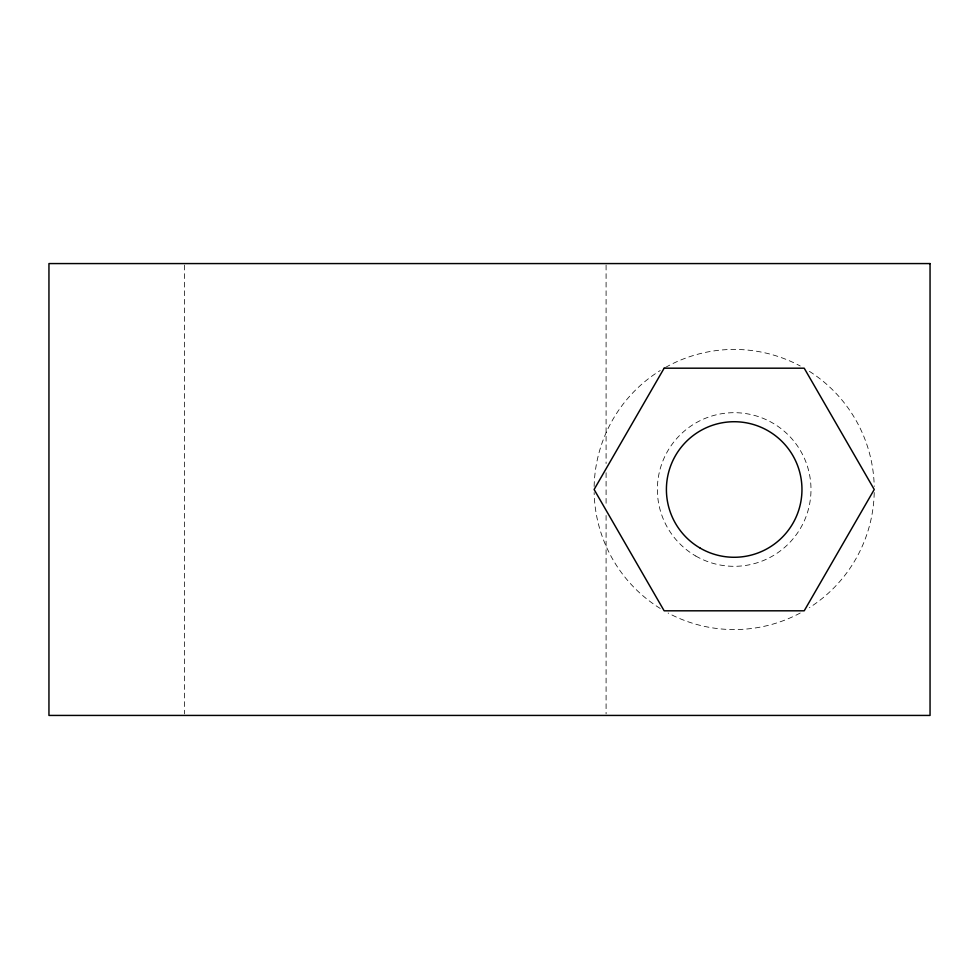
<?xml version="1.0" encoding="UTF-8"?>
<svg xmlns="http://www.w3.org/2000/svg" width="979" height="979" viewBox="0 0 979 979"><rect width="100%" height="100%" fill="white"/><g stroke="black" fill="none" stroke-linecap="round" stroke-linejoin="round"><path stroke-width="0.73" stroke-dasharray="4.89 3.67" d="M606.087 265.101L606.087 463.544M606.087 472.71L606.087 506.29M606.087 515.456L606.087 713.899M184.505 265.101L184.505 713.899M874.223 492.535A140.07 140.07 0 0 1 809.4 607.653M800.235 613.013A140.07 140.07 0 0 1 668.119 613.013M660.238 608.473A140.07 140.07 0 0 1 594.143 492.535M594.143 486.465A140.07 140.07 0 0 1 660.238 370.527M665.451 367.443A140.07 140.07 0 0 1 800.235 365.987M809.4 371.347A140.07 140.07 0 0 1 874.223 486.465M695.775 556.023A76.815 76.815 0 0 0 810.991 489.5A76.815 76.815 0 0 0 695.775 422.977A76.815 76.815 0 0 0 695.775 556.023"/><path stroke-width="1.47" d="M664.141 368.19L594.106 489.5L664.141 610.81L804.212 610.81L874.247 489.5L804.212 368.19L664.141 368.19M930.05 263.571L48.95 263.571L48.95 715.429L930.05 715.429L930.05 263.571M700.291 548.191A67.771 67.771 0 0 0 801.96 489.5A67.771 67.771 0 0 0 700.291 430.809A67.771 67.771 0 0 0 700.291 548.191"/></g></svg>
